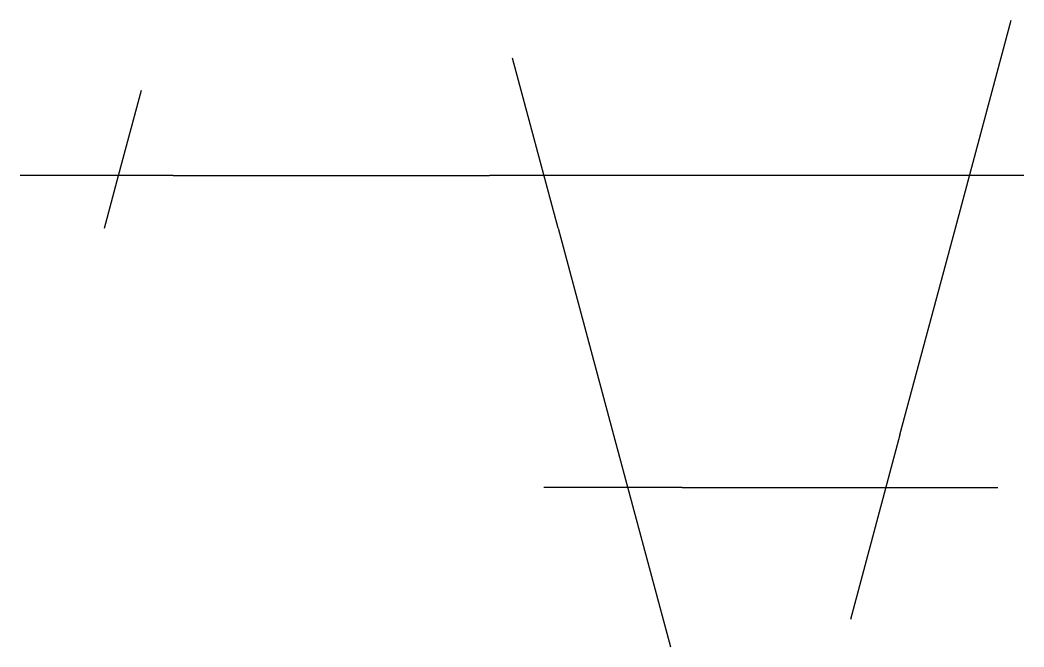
# Model space of a CAD drawing. Header units: millimetres. Extents: x 4.25 to 7.79, y -14.16 to -11.95.
import ezdxf

# ---------------------------------------------------------------- set-up
doc = ezdxf.new("R2010")
doc.units = ezdxf.units.MM
doc.layers.get('0').update_dxf_attribs({"linetype": 'CONTINUOUS'})

msp = doc.modelspace()

# ---------------------------------------------------------------- linework, layer by layer
for p, q in [((7.5512, -12.6853), (7.7478, -11.9516)), ((6.1505, -12.6853), (5.9899, -12.0859)), ((4.6008, -12.5), (4.6817, -12.1984)), ((4.7928, -12.5), (4.2532, -12.5)), ((4.5512, -12.6853), (4.6008, -12.5)), ((4.7928, -12.5), (5.9088, -12.5)), ((6.1008, -12.5), (5.9088, -12.5)), ((7.6008, -12.5), (6.1008, -12.5)), ((7.7928, -12.5), (7.6008, -12.5)), ((6.1505, -12.6853), (6.3459, -13.4147)), ((7.3557, -13.4147), (7.5512, -12.6853)), ((6.3459, -13.4147), (6.5463, -14.1625)), ((7.3557, -13.4147), (7.1813, -14.0657)), ((6.3956, -13.6002), (6.1, -13.6002)), ((6.5876, -13.6002), (6.3956, -13.6002)), ((6.5876, -13.6002), (7.1141, -13.6002)), ((7.1141, -13.6002), (7.306, -13.6002)), ((7.306, -13.6002), (7.701, -13.6002))]:
    msp.add_line(p, q)

doc.saveas('drawing.dxf')
